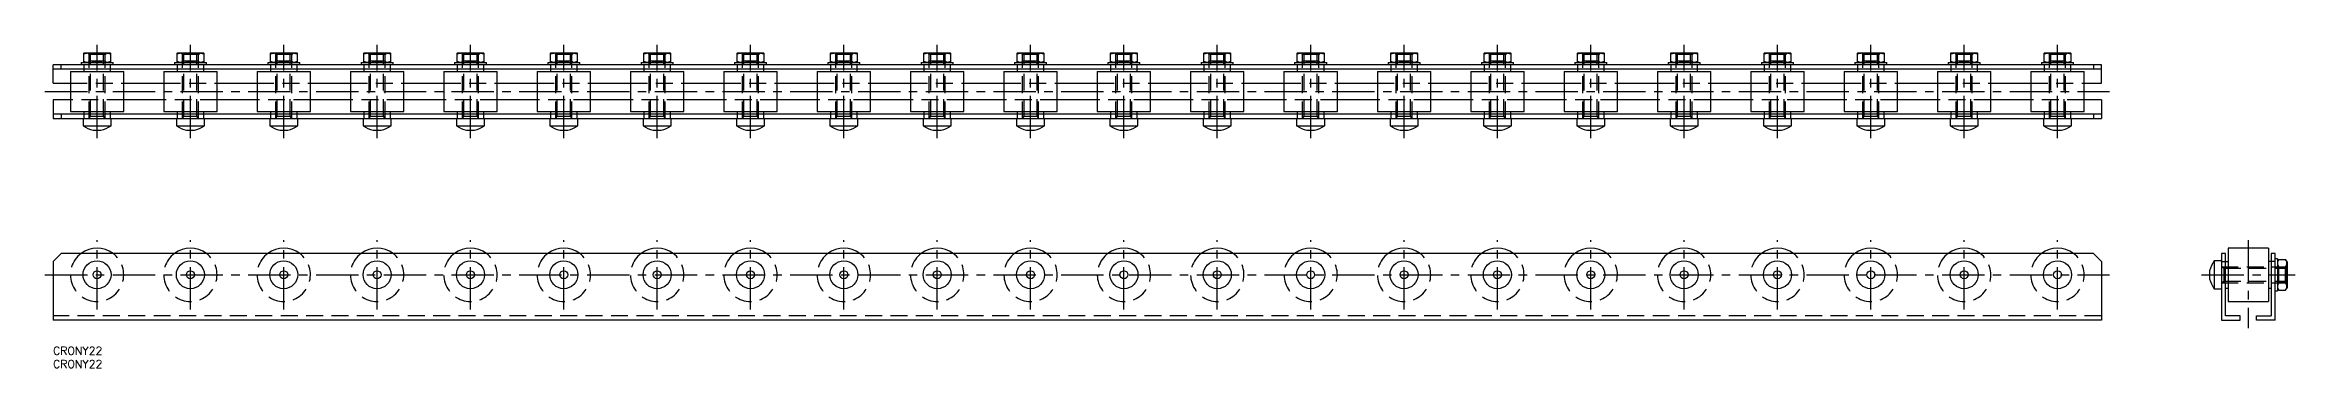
# Model space of a CAD drawing. Extents: x -3 to 841, y -8 to 113.
import ezdxf

# ---------------------------------------------------------------- set-up
doc = ezdxf.new("R2010")
doc.units = 0
doc.header["$LTSCALE"] = 0.5
doc.linetypes.add('CENTER', pattern=[50.8, 31.75, -6.35, 6.35, -6.35])
doc.linetypes.add('DASHED', pattern=[19.05, 12.7, -6.35])
for name, color, linetype in [('MSM_CENTER', 1, 'CENTER'), ('MSM_CONTINUOUS', 7, 'CONTINUOUS'), ('MSM_DASHED', 4, 'DASHED'), ('MSM_PART_NUMBER', 7, 'CONTINUOUS')]:
    doc.layers.add(name, color=color, linetype=linetype)
doc.styles.get("Standard").update_dxf_attribs({"font": 'txt.shx', "height": 3, "bigfont": 'bigfont.shx'})

# ---------------------------------------------------------------- blocks, each defined once
blk = doc.blocks.new('*U27')
at = {"layer": 'MSM_PART_NUMBER'}
blk.add_text('CRONY22', height=3, dxfattribs=at).set_placement((0, -3))
blk = doc.blocks.new('*U28')
at = {"layer": 'MSM_PART_NUMBER'}
blk.add_text('CRONY22', height=3, dxfattribs=at).set_placement((0, -8))

msp = doc.modelspace()

# ---------------------------------------------------------------- linework, layer by layer
at = {"layer": 'MSM_CENTER'}
for p, q in [((16.5, 78.24), (16.5, 113.24)), ((51.5, 78.24), (51.5, 113.24)), ((86.5, 78.24), (86.5, 113.24)), ((121.5, 78.24), (121.5, 113.24)), ((156.5, 78.24), (156.5, 113.24)), ((191.5, 78.24), (191.5, 113.24)), ((226.5, 78.24), (226.5, 113.24)), ((261.5, 78.24), (261.5, 113.24)), ((296.5, 78.24), (296.5, 113.24)), ((331.5, 78.24), (331.5, 113.24)), ((366.5, 78.24), (366.5, 113.24)), ((401.5, 78.24), (401.5, 113.24)), ((436.5, 78.24), (436.5, 113.24)), ((471.5, 78.24), (471.5, 113.24)), ((506.5, 78.24), (506.5, 113.24)), ((541.5, 78.24), (541.5, 113.24)), ((576.5, 78.24), (576.5, 113.24)), ((611.5, 78.24), (611.5, 113.24)), ((646.5, 78.24), (646.5, 113.24)), ((681.5, 78.24), (681.5, 113.24)), ((716.5, 78.24), (716.5, 113.24)), ((751.5, 78.24), (751.5, 113.24)), ((-3, 95.74), (771, 95.74)), ((16.5, 14), (16.5, 40)), ((51.5, 14), (51.5, 40)), ((86.5, 14), (86.5, 40)), ((121.5, 14), (121.5, 40)), ((156.5, 14), (156.5, 40)), ((191.5, 14), (191.5, 40)), ((226.5, 14), (226.5, 40)), ((261.5, 14), (261.5, 40)), ((296.5, 14), (296.5, 40)), ((331.5, 14), (331.5, 40)), ((366.5, 14), (366.5, 40)), ((401.5, 14), (401.5, 40)), ((436.5, 14), (436.5, 40)), ((471.5, 14), (471.5, 40)), ((506.5, 14), (506.5, 40)), ((541.5, 14), (541.5, 40)), ((576.5, 14), (576.5, 40)), ((611.5, 14), (611.5, 40)), ((646.5, 14), (646.5, 40)), ((681.5, 14), (681.5, 40)), ((716.5, 14), (716.5, 40)), ((751.5, 14), (751.5, 40)), ((823.03, 40), (823.03, 7)), ((-3, 27), (771, 27)), ((805.53, 27), (840.53, 27))]:
    msp.add_line(p, q, dxfattribs=at)
at = {"layer": 'MSM_CONTINUOUS'}
for p, q in [((11.6, 110.24), (11.5, 110.18)), ((11.5, 106.7), (11.5, 110.18)), ((11.6, 110.24), (21.4, 110.24)), ((16.5, 107.14), (16.5, 109.73)), ((21.5, 110.18), (21.4, 110.24)), ((21.5, 110.18), (21.5, 106.7)), ((46.6, 110.24), (46.5, 110.18)), ((46.5, 106.7), (46.5, 110.18)), ((46.6, 110.24), (56.4, 110.24)), ((51.5, 107.14), (51.5, 109.73)), ((56.5, 110.18), (56.4, 110.24)), ((56.5, 110.18), (56.5, 106.7)), ((81.6, 110.24), (81.5, 110.18)), ((81.5, 106.7), (81.5, 110.18)), ((81.6, 110.24), (91.4, 110.24)), ((86.5, 107.14), (86.5, 109.73)), ((91.5, 110.18), (91.4, 110.24)), ((91.5, 110.18), (91.5, 106.7)), ((116.6, 110.24), (116.5, 110.18)), ((116.5, 106.7), (116.5, 110.18)), ((116.6, 110.24), (126.4, 110.24)), ((121.5, 107.14), (121.5, 109.73)), ((126.5, 110.18), (126.4, 110.24)), ((126.5, 110.18), (126.5, 106.7)), ((151.6, 110.24), (151.5, 110.18)), ((151.5, 106.7), (151.5, 110.18)), ((151.6, 110.24), (161.4, 110.24)), ((156.5, 107.14), (156.5, 109.73)), ((161.5, 110.18), (161.4, 110.24)), ((161.5, 110.18), (161.5, 106.7)), ((186.6, 110.24), (186.5, 110.18)), ((186.5, 106.7), (186.5, 110.18)), ((186.6, 110.24), (196.4, 110.24)), ((191.5, 107.14), (191.5, 109.73)), ((196.5, 110.18), (196.4, 110.24)), ((196.5, 110.18), (196.5, 106.7)), ((221.6, 110.24), (221.5, 110.18)), ((221.5, 106.7), (221.5, 110.18)), ((221.6, 110.24), (231.4, 110.24)), ((226.5, 107.14), (226.5, 109.73)), ((231.5, 110.18), (231.4, 110.24)), ((231.5, 110.18), (231.5, 106.7)), ((256.6, 110.24), (256.5, 110.18)), ((256.5, 106.7), (256.5, 110.18)), ((256.6, 110.24), (266.4, 110.24)), ((261.5, 107.14), (261.5, 109.73)), ((266.5, 110.18), (266.4, 110.24)), ((266.5, 110.18), (266.5, 106.7)), ((291.6, 110.24), (291.5, 110.18)), ((291.5, 106.7), (291.5, 110.18)), ((291.6, 110.24), (301.4, 110.24)), ((296.5, 107.14), (296.5, 109.73)), ((301.5, 110.18), (301.4, 110.24)), ((301.5, 110.18), (301.5, 106.7)), ((326.6, 110.24), (326.5, 110.18)), ((326.5, 106.7), (326.5, 110.18)), ((326.6, 110.24), (336.4, 110.24)), ((331.5, 107.14), (331.5, 109.73)), ((336.5, 110.18), (336.4, 110.24)), ((336.5, 110.18), (336.5, 106.7)), ((361.6, 110.24), (361.5, 110.18)), ((361.5, 106.7), (361.5, 110.18)), ((361.6, 110.24), (371.4, 110.24)), ((366.5, 107.14), (366.5, 109.73)), ((371.5, 110.18), (371.4, 110.24)), ((371.5, 110.18), (371.5, 106.7)), ((396.6, 110.24), (396.5, 110.18)), ((396.5, 106.7), (396.5, 110.18)), ((396.6, 110.24), (406.4, 110.24)), ((401.5, 107.14), (401.5, 109.73)), ((406.5, 110.18), (406.4, 110.24)), ((406.5, 110.18), (406.5, 106.7)), ((431.6, 110.24), (431.5, 110.18)), ((431.5, 106.7), (431.5, 110.18)), ((431.6, 110.24), (441.4, 110.24)), ((436.5, 107.14), (436.5, 109.73)), ((441.5, 110.18), (441.4, 110.24)), ((441.5, 110.18), (441.5, 106.7)), ((466.6, 110.24), (466.5, 110.18)), ((466.5, 106.7), (466.5, 110.18)), ((466.6, 110.24), (476.4, 110.24)), ((471.5, 107.14), (471.5, 109.73)), ((476.5, 110.18), (476.4, 110.24)), ((476.5, 110.18), (476.5, 106.7)), ((501.6, 110.24), (501.5, 110.18)), ((501.5, 106.7), (501.5, 110.18)), ((501.6, 110.24), (511.4, 110.24)), ((506.5, 107.14), (506.5, 109.73)), ((511.5, 110.18), (511.4, 110.24)), ((511.5, 110.18), (511.5, 106.7)), ((536.6, 110.24), (536.5, 110.18)), ((536.5, 106.7), (536.5, 110.18)), ((536.6, 110.24), (546.4, 110.24)), ((541.5, 107.14), (541.5, 109.73)), ((546.5, 110.18), (546.4, 110.24)), ((546.5, 110.18), (546.5, 106.7)), ((571.6, 110.24), (571.5, 110.18)), ((571.5, 106.7), (571.5, 110.18)), ((571.6, 110.24), (581.4, 110.24)), ((576.5, 107.14), (576.5, 109.73)), ((581.5, 110.18), (581.4, 110.24)), ((581.5, 110.18), (581.5, 106.7)), ((606.6, 110.24), (606.5, 110.18)), ((606.5, 106.7), (606.5, 110.18)), ((606.6, 110.24), (616.4, 110.24)), ((611.5, 107.14), (611.5, 109.73)), ((616.5, 110.18), (616.4, 110.24)), ((616.5, 110.18), (616.5, 106.7)), ((641.6, 110.24), (641.5, 110.18)), ((641.5, 106.7), (641.5, 110.18)), ((641.6, 110.24), (651.4, 110.24)), ((646.5, 107.14), (646.5, 109.73)), ((651.5, 110.18), (651.4, 110.24)), ((651.5, 110.18), (651.5, 106.7)), ((676.6, 110.24), (676.5, 110.18)), ((676.5, 106.7), (676.5, 110.18)), ((676.6, 110.24), (686.4, 110.24)), ((681.5, 107.14), (681.5, 109.73)), ((686.5, 110.18), (686.4, 110.24)), ((686.5, 110.18), (686.5, 106.7)), ((711.6, 110.24), (711.5, 110.18)), ((711.5, 106.7), (711.5, 110.18)), ((711.6, 110.24), (721.4, 110.24)), ((716.5, 107.14), (716.5, 109.73)), ((721.5, 110.18), (721.4, 110.24)), ((721.5, 110.18), (721.5, 106.7)), ((746.6, 110.24), (746.5, 110.18)), ((746.5, 106.7), (746.5, 110.18)), ((746.6, 110.24), (756.4, 110.24)), ((751.5, 107.14), (751.5, 109.73)), ((756.5, 110.18), (756.4, 110.24)), ((756.5, 110.18), (756.5, 106.7)), ((0, 98.84), (0, 105.84)), ((768, 105.84), (0, 105.84)), ((0, 104.24), (768, 104.24)), ((3, 104.24), (3, 105.84)), ((6.5, 103.24), (6.5, 88.24)), ((6.5, 103.24), (26.5, 103.24)), ((10.5, 106.64), (10.5, 105.84)), ((10.5, 106.64), (22.5, 106.64)), ((11.5, 106.7), (11.6, 106.64)), ((11.5, 104.24), (11.5, 103.24)), ((21.4, 106.64), (21.5, 106.7)), ((21.5, 103.24), (21.5, 104.24)), ((22.5, 105.84), (22.5, 106.64)), ((26.5, 88.24), (26.5, 103.24)), ((41.5, 103.24), (41.5, 88.24)), ((41.5, 103.24), (61.5, 103.24)), ((45.5, 106.64), (45.5, 105.84)), ((45.5, 106.64), (57.5, 106.64)), ((46.5, 106.7), (46.6, 106.64)), ((46.5, 104.24), (46.5, 103.24)), ((56.4, 106.64), (56.5, 106.7)), ((56.5, 103.24), (56.5, 104.24)), ((57.5, 105.84), (57.5, 106.64)), ((61.5, 88.24), (61.5, 103.24)), ((76.5, 103.24), (76.5, 88.24)), ((76.5, 103.24), (96.5, 103.24)), ((80.5, 106.64), (80.5, 105.84)), ((80.5, 106.64), (92.5, 106.64)), ((81.5, 106.7), (81.6, 106.64)), ((81.5, 104.24), (81.5, 103.24)), ((91.4, 106.64), (91.5, 106.7)), ((91.5, 103.24), (91.5, 104.24)), ((92.5, 105.84), (92.5, 106.64)), ((96.5, 88.24), (96.5, 103.24)), ((111.5, 103.24), (111.5, 88.24)), ((111.5, 103.24), (131.5, 103.24)), ((115.5, 106.64), (115.5, 105.84)), ((115.5, 106.64), (127.5, 106.64)), ((116.5, 106.7), (116.6, 106.64)), ((116.5, 104.24), (116.5, 103.24)), ((126.4, 106.64), (126.5, 106.7)), ((126.5, 103.24), (126.5, 104.24)), ((127.5, 105.84), (127.5, 106.64)), ((131.5, 88.24), (131.5, 103.24)), ((146.5, 103.24), (146.5, 88.24)), ((146.5, 103.24), (166.5, 103.24)), ((150.5, 106.64), (150.5, 105.84)), ((150.5, 106.64), (162.5, 106.64)), ((151.5, 106.7), (151.6, 106.64)), ((151.5, 104.24), (151.5, 103.24)), ((161.4, 106.64), (161.5, 106.7)), ((161.5, 103.24), (161.5, 104.24)), ((162.5, 105.84), (162.5, 106.64)), ((166.5, 88.24), (166.5, 103.24)), ((181.5, 103.24), (181.5, 88.24)), ((181.5, 103.24), (201.5, 103.24)), ((185.5, 106.64), (185.5, 105.84)), ((185.5, 106.64), (197.5, 106.64)), ((186.5, 106.7), (186.6, 106.64)), ((186.5, 104.24), (186.5, 103.24)), ((196.4, 106.64), (196.5, 106.7)), ((196.5, 103.24), (196.5, 104.24)), ((197.5, 105.84), (197.5, 106.64)), ((201.5, 88.24), (201.5, 103.24)), ((216.5, 103.24), (216.5, 88.24)), ((216.5, 103.24), (236.5, 103.24)), ((220.5, 106.64), (220.5, 105.84)), ((220.5, 106.64), (232.5, 106.64)), ((221.5, 106.7), (221.6, 106.64)), ((221.5, 104.24), (221.5, 103.24)), ((231.4, 106.64), (231.5, 106.7)), ((231.5, 103.24), (231.5, 104.24)), ((232.5, 105.84), (232.5, 106.64)), ((236.5, 88.24), (236.5, 103.24)), ((251.5, 103.24), (251.5, 88.24)), ((251.5, 103.24), (271.5, 103.24)), ((255.5, 106.64), (255.5, 105.84)), ((255.5, 106.64), (267.5, 106.64)), ((256.5, 106.7), (256.6, 106.64)), ((256.5, 104.24), (256.5, 103.24)), ((266.4, 106.64), (266.5, 106.7)), ((266.5, 103.24), (266.5, 104.24)), ((267.5, 105.84), (267.5, 106.64)), ((271.5, 88.24), (271.5, 103.24)), ((286.5, 103.24), (286.5, 88.24)), ((286.5, 103.24), (306.5, 103.24)), ((290.5, 106.64), (290.5, 105.84)), ((290.5, 106.64), (302.5, 106.64)), ((291.5, 106.7), (291.6, 106.64)), ((291.5, 104.24), (291.5, 103.24)), ((301.4, 106.64), (301.5, 106.7)), ((301.5, 103.24), (301.5, 104.24)), ((302.5, 105.84), (302.5, 106.64)), ((306.5, 88.24), (306.5, 103.24)), ((321.5, 103.24), (321.5, 88.24)), ((321.5, 103.24), (341.5, 103.24)), ((325.5, 106.64), (325.5, 105.84)), ((325.5, 106.64), (337.5, 106.64)), ((326.5, 106.7), (326.6, 106.64)), ((326.5, 104.24), (326.5, 103.24)), ((336.4, 106.64), (336.5, 106.7)), ((336.5, 103.24), (336.5, 104.24)), ((337.5, 105.84), (337.5, 106.64)), ((341.5, 88.24), (341.5, 103.24)), ((356.5, 103.24), (356.5, 88.24)), ((356.5, 103.24), (376.5, 103.24)), ((360.5, 106.64), (360.5, 105.84)), ((360.5, 106.64), (372.5, 106.64)), ((361.5, 106.7), (361.6, 106.64)), ((361.5, 104.24), (361.5, 103.24)), ((371.4, 106.64), (371.5, 106.7)), ((371.5, 103.24), (371.5, 104.24)), ((372.5, 105.84), (372.5, 106.64)), ((376.5, 88.24), (376.5, 103.24)), ((391.5, 103.24), (391.5, 88.24)), ((391.5, 103.24), (411.5, 103.24)), ((395.5, 106.64), (395.5, 105.84)), ((395.5, 106.64), (407.5, 106.64)), ((396.5, 106.7), (396.6, 106.64)), ((396.5, 104.24), (396.5, 103.24)), ((406.4, 106.64), (406.5, 106.7)), ((406.5, 103.24), (406.5, 104.24)), ((407.5, 105.84), (407.5, 106.64)), ((411.5, 88.24), (411.5, 103.24)), ((426.5, 103.24), (426.5, 88.24)), ((426.5, 103.24), (446.5, 103.24)), ((430.5, 106.64), (430.5, 105.84)), ((430.5, 106.64), (442.5, 106.64)), ((431.5, 106.7), (431.6, 106.64)), ((431.5, 104.24), (431.5, 103.24)), ((441.4, 106.64), (441.5, 106.7)), ((441.5, 103.24), (441.5, 104.24)), ((442.5, 105.84), (442.5, 106.64)), ((446.5, 88.24), (446.5, 103.24)), ((461.5, 103.24), (461.5, 88.24)), ((461.5, 103.24), (481.5, 103.24)), ((465.5, 106.64), (465.5, 105.84)), ((465.5, 106.64), (477.5, 106.64)), ((466.5, 106.7), (466.6, 106.64)), ((466.5, 104.24), (466.5, 103.24)), ((476.4, 106.64), (476.5, 106.7)), ((476.5, 103.24), (476.5, 104.24)), ((477.5, 105.84), (477.5, 106.64)), ((481.5, 88.24), (481.5, 103.24)), ((496.5, 103.24), (496.5, 88.24)), ((496.5, 103.24), (516.5, 103.24)), ((500.5, 106.64), (500.5, 105.84)), ((500.5, 106.64), (512.5, 106.64)), ((501.5, 106.7), (501.6, 106.64)), ((501.5, 104.24), (501.5, 103.24)), ((511.4, 106.64), (511.5, 106.7)), ((511.5, 103.24), (511.5, 104.24)), ((512.5, 105.84), (512.5, 106.64)), ((516.5, 88.24), (516.5, 103.24)), ((531.5, 103.24), (531.5, 88.24)), ((531.5, 103.24), (551.5, 103.24)), ((535.5, 106.64), (535.5, 105.84)), ((535.5, 106.64), (547.5, 106.64)), ((536.5, 106.7), (536.6, 106.64)), ((536.5, 104.24), (536.5, 103.24)), ((546.4, 106.64), (546.5, 106.7)), ((546.5, 103.24), (546.5, 104.24)), ((547.5, 105.84), (547.5, 106.64)), ((551.5, 88.24), (551.5, 103.24)), ((566.5, 103.24), (566.5, 88.24)), ((566.5, 103.24), (586.5, 103.24)), ((570.5, 106.64), (570.5, 105.84)), ((570.5, 106.64), (582.5, 106.64)), ((571.5, 106.7), (571.6, 106.64)), ((571.5, 104.24), (571.5, 103.24)), ((581.4, 106.64), (581.5, 106.7)), ((581.5, 103.24), (581.5, 104.24)), ((582.5, 105.84), (582.5, 106.64)), ((586.5, 88.24), (586.5, 103.24)), ((601.5, 103.24), (601.5, 88.24)), ((601.5, 103.24), (621.5, 103.24)), ((605.5, 106.64), (605.5, 105.84)), ((605.5, 106.64), (617.5, 106.64)), ((606.5, 106.7), (606.6, 106.64)), ((606.5, 104.24), (606.5, 103.24)), ((616.4, 106.64), (616.5, 106.7)), ((616.5, 103.24), (616.5, 104.24)), ((617.5, 105.84), (617.5, 106.64)), ((621.5, 88.24), (621.5, 103.24)), ((636.5, 103.24), (636.5, 88.24)), ((636.5, 103.24), (656.5, 103.24)), ((640.5, 106.64), (640.5, 105.84)), ((640.5, 106.64), (652.5, 106.64)), ((641.5, 106.7), (641.6, 106.64)), ((641.5, 104.24), (641.5, 103.24)), ((651.4, 106.64), (651.5, 106.7)), ((651.5, 103.24), (651.5, 104.24)), ((652.5, 105.84), (652.5, 106.64)), ((656.5, 88.24), (656.5, 103.24)), ((671.5, 103.24), (671.5, 88.24)), ((671.5, 103.24), (691.5, 103.24)), ((675.5, 106.64), (675.5, 105.84)), ((675.5, 106.64), (687.5, 106.64)), ((676.5, 106.7), (676.6, 106.64)), ((676.5, 104.24), (676.5, 103.24)), ((686.4, 106.64), (686.5, 106.7)), ((686.5, 103.24), (686.5, 104.24)), ((687.5, 105.84), (687.5, 106.64)), ((691.5, 88.24), (691.5, 103.24)), ((706.5, 103.24), (706.5, 88.24)), ((706.5, 103.24), (726.5, 103.24)), ((710.5, 106.64), (710.5, 105.84)), ((710.5, 106.64), (722.5, 106.64)), ((711.5, 106.7), (711.6, 106.64)), ((711.5, 104.24), (711.5, 103.24)), ((721.4, 106.64), (721.5, 106.7)), ((721.5, 103.24), (721.5, 104.24)), ((722.5, 105.84), (722.5, 106.64)), ((726.5, 88.24), (726.5, 103.24)), ((741.5, 103.24), (741.5, 88.24)), ((741.5, 103.24), (761.5, 103.24)), ((745.5, 106.64), (745.5, 105.84)), ((745.5, 106.64), (757.5, 106.64)), ((746.5, 106.7), (746.6, 106.64)), ((746.5, 104.24), (746.5, 103.24)), ((756.4, 106.64), (756.5, 106.7)), ((756.5, 103.24), (756.5, 104.24)), ((757.5, 105.84), (757.5, 106.64)), ((761.5, 88.24), (761.5, 103.24)), ((765, 105.84), (765, 104.24)), ((768, 98.84), (768, 105.84)), ((0, 98.84), (6.5, 98.84)), ((26.5, 98.84), (41.5, 98.84)), ((61.5, 98.84), (76.5, 98.84)), ((96.5, 98.84), (111.5, 98.84)), ((131.5, 98.84), (146.5, 98.84)), ((166.5, 98.84), (181.5, 98.84)), ((201.5, 98.84), (216.5, 98.84)), ((236.5, 98.84), (251.5, 98.84)), ((271.5, 98.84), (286.5, 98.84)), ((306.5, 98.84), (321.5, 98.84)), ((341.5, 98.84), (356.5, 98.84)), ((376.5, 98.84), (391.5, 98.84)), ((411.5, 98.84), (426.5, 98.84)), ((446.5, 98.84), (461.5, 98.84)), ((481.5, 98.84), (496.5, 98.84)), ((516.5, 98.84), (531.5, 98.84)), ((551.5, 98.84), (566.5, 98.84)), ((586.5, 98.84), (601.5, 98.84)), ((621.5, 98.84), (636.5, 98.84)), ((656.5, 98.84), (671.5, 98.84)), ((691.5, 98.84), (706.5, 98.84)), ((726.5, 98.84), (741.5, 98.84)), ((761.5, 98.84), (768, 98.84)), ((0, 92.64), (0, 85.64)), ((6.5, 92.64), (0, 92.64)), ((768, 87.24), (0, 87.24)), ((0, 85.64), (768, 85.64)), ((3, 87.24), (3, 85.64)), ((6.5, 88.24), (26.5, 88.24)), ((11.25, 85.64), (11.25, 82.93)), ((11.5, 88.24), (11.5, 87.24)), ((21.5, 87.24), (21.5, 88.24)), ((21.75, 82.93), (21.75, 85.64)), ((41.5, 92.64), (26.5, 92.64)), ((41.5, 88.24), (61.5, 88.24)), ((46.25, 85.64), (46.25, 82.93)), ((46.5, 88.24), (46.5, 87.24)), ((56.5, 87.24), (56.5, 88.24)), ((56.75, 82.93), (56.75, 85.64)), ((76.5, 92.64), (61.5, 92.64)), ((76.5, 88.24), (96.5, 88.24)), ((81.25, 85.64), (81.25, 82.93)), ((81.5, 88.24), (81.5, 87.24)), ((91.5, 87.24), (91.5, 88.24)), ((91.75, 82.93), (91.75, 85.64)), ((111.5, 92.64), (96.5, 92.64)), ((111.5, 88.24), (131.5, 88.24)), ((116.25, 85.64), (116.25, 82.93)), ((116.5, 88.24), (116.5, 87.24)), ((126.5, 87.24), (126.5, 88.24)), ((126.75, 82.93), (126.75, 85.64)), ((146.5, 92.64), (131.5, 92.64)), ((146.5, 88.24), (166.5, 88.24)), ((151.25, 85.64), (151.25, 82.93)), ((151.5, 88.24), (151.5, 87.24)), ((161.5, 87.24), (161.5, 88.24)), ((161.75, 82.93), (161.75, 85.64)), ((181.5, 92.64), (166.5, 92.64)), ((181.5, 88.24), (201.5, 88.24)), ((186.25, 85.64), (186.25, 82.93)), ((186.5, 88.24), (186.5, 87.24)), ((196.5, 87.24), (196.5, 88.24)), ((196.75, 82.93), (196.75, 85.64)), ((216.5, 92.64), (201.5, 92.64)), ((216.5, 88.24), (236.5, 88.24)), ((221.25, 85.64), (221.25, 82.93)), ((221.5, 88.24), (221.5, 87.24)), ((231.5, 87.24), (231.5, 88.24)), ((231.75, 82.93), (231.75, 85.64)), ((251.5, 92.64), (236.5, 92.64)), ((251.5, 88.24), (271.5, 88.24)), ((256.25, 85.64), (256.25, 82.93)), ((256.5, 88.24), (256.5, 87.24)), ((266.5, 87.24), (266.5, 88.24)), ((266.75, 82.93), (266.75, 85.64)), ((286.5, 92.64), (271.5, 92.64)), ((286.5, 88.24), (306.5, 88.24)), ((291.25, 85.64), (291.25, 82.93)), ((291.5, 88.24), (291.5, 87.24)), ((301.5, 87.24), (301.5, 88.24)), ((301.75, 82.93), (301.75, 85.64)), ((321.5, 92.64), (306.5, 92.64)), ((321.5, 88.24), (341.5, 88.24)), ((326.25, 85.64), (326.25, 82.93)), ((326.5, 88.24), (326.5, 87.24)), ((336.5, 87.24), (336.5, 88.24)), ((336.75, 82.93), (336.75, 85.64)), ((356.5, 92.64), (341.5, 92.64)), ((356.5, 88.24), (376.5, 88.24)), ((361.25, 85.64), (361.25, 82.93)), ((361.5, 88.24), (361.5, 87.24)), ((371.5, 87.24), (371.5, 88.24)), ((371.75, 82.93), (371.75, 85.64)), ((391.5, 92.64), (376.5, 92.64)), ((391.5, 88.24), (411.5, 88.24)), ((396.25, 85.64), (396.25, 82.93)), ((396.5, 88.24), (396.5, 87.24)), ((406.5, 87.24), (406.5, 88.24)), ((406.75, 82.93), (406.75, 85.64)), ((426.5, 92.64), (411.5, 92.64)), ((426.5, 88.24), (446.5, 88.24)), ((431.25, 85.64), (431.25, 82.93)), ((431.5, 88.24), (431.5, 87.24)), ((441.5, 87.24), (441.5, 88.24)), ((441.75, 82.93), (441.75, 85.64)), ((461.5, 92.64), (446.5, 92.64)), ((461.5, 88.24), (481.5, 88.24)), ((466.25, 85.64), (466.25, 82.93)), ((466.5, 88.24), (466.5, 87.24)), ((476.5, 87.24), (476.5, 88.24)), ((476.75, 82.93), (476.75, 85.64)), ((496.5, 92.64), (481.5, 92.64)), ((496.5, 88.24), (516.5, 88.24)), ((501.25, 85.64), (501.25, 82.93)), ((501.5, 88.24), (501.5, 87.24)), ((511.5, 87.24), (511.5, 88.24)), ((511.75, 82.93), (511.75, 85.64)), ((531.5, 92.64), (516.5, 92.64)), ((531.5, 88.24), (551.5, 88.24)), ((536.25, 85.64), (536.25, 82.93)), ((536.5, 88.24), (536.5, 87.24)), ((546.5, 87.24), (546.5, 88.24)), ((546.75, 82.93), (546.75, 85.64)), ((566.5, 92.64), (551.5, 92.64)), ((566.5, 88.24), (586.5, 88.24)), ((571.25, 85.64), (571.25, 82.93)), ((571.5, 88.24), (571.5, 87.24)), ((581.5, 87.24), (581.5, 88.24)), ((581.75, 82.93), (581.75, 85.64)), ((601.5, 92.64), (586.5, 92.64)), ((601.5, 88.24), (621.5, 88.24)), ((606.25, 85.64), (606.25, 82.93)), ((606.5, 88.24), (606.5, 87.24)), ((616.5, 87.24), (616.5, 88.24)), ((616.75, 82.93), (616.75, 85.64)), ((636.5, 92.64), (621.5, 92.64)), ((636.5, 88.24), (656.5, 88.24)), ((641.25, 85.64), (641.25, 82.93)), ((641.5, 88.24), (641.5, 87.24)), ((651.5, 87.24), (651.5, 88.24)), ((651.75, 82.93), (651.75, 85.64)), ((671.5, 92.64), (656.5, 92.64)), ((671.5, 88.24), (691.5, 88.24)), ((676.25, 85.64), (676.25, 82.93)), ((676.5, 88.24), (676.5, 87.24)), ((686.5, 87.24), (686.5, 88.24)), ((686.75, 82.93), (686.75, 85.64)), ((706.5, 92.64), (691.5, 92.64)), ((706.5, 88.24), (726.5, 88.24)), ((711.25, 85.64), (711.25, 82.93)), ((711.5, 88.24), (711.5, 87.24)), ((721.5, 87.24), (721.5, 88.24)), ((721.75, 82.93), (721.75, 85.64)), ((741.5, 92.64), (726.5, 92.64)), ((741.5, 88.24), (761.5, 88.24)), ((746.25, 85.64), (746.25, 82.93)), ((746.5, 88.24), (746.5, 87.24)), ((756.5, 87.24), (756.5, 88.24)), ((756.75, 82.93), (756.75, 85.64)), ((768, 92.64), (761.5, 92.64)), ((765, 87.24), (765, 85.64)), ((768, 92.64), (768, 85.64)), ((11.25, 82.93), (21.75, 82.93)), ((15.01, 81.24), (17.99, 81.24)), ((46.25, 82.93), (56.75, 82.93)), ((50.01, 81.24), (52.99, 81.24)), ((81.25, 82.93), (91.75, 82.93)), ((85.01, 81.24), (87.99, 81.24)), ((116.25, 82.93), (126.75, 82.93)), ((120.01, 81.24), (122.99, 81.24)), ((151.25, 82.93), (161.75, 82.93)), ((155.01, 81.24), (157.99, 81.24)), ((186.25, 82.93), (196.75, 82.93)), ((190.01, 81.24), (192.99, 81.24)), ((221.25, 82.93), (231.75, 82.93)), ((225.01, 81.24), (227.99, 81.24)), ((256.25, 82.93), (266.75, 82.93)), ((260.01, 81.24), (262.99, 81.24)), ((291.25, 82.93), (301.75, 82.93)), ((295.01, 81.24), (297.99, 81.24)), ((326.25, 82.93), (336.75, 82.93)), ((330.01, 81.24), (332.99, 81.24)), ((361.25, 82.93), (371.75, 82.93)), ((365.01, 81.24), (367.99, 81.24)), ((396.25, 82.93), (406.75, 82.93)), ((400.01, 81.24), (402.99, 81.24)), ((431.25, 82.93), (441.75, 82.93)), ((435.01, 81.24), (437.99, 81.24)), ((466.25, 82.93), (476.75, 82.93)), ((470.01, 81.24), (472.99, 81.24)), ((501.25, 82.93), (511.75, 82.93)), ((505.01, 81.24), (507.99, 81.24)), ((536.25, 82.93), (546.75, 82.93)), ((540.01, 81.24), (542.99, 81.24)), ((571.25, 82.93), (581.75, 82.93)), ((575.01, 81.24), (577.99, 81.24)), ((606.25, 82.93), (616.75, 82.93)), ((610.01, 81.24), (612.99, 81.24)), ((641.25, 82.93), (651.75, 82.93)), ((645.01, 81.24), (647.99, 81.24)), ((676.25, 82.93), (686.75, 82.93)), ((680.01, 81.24), (682.99, 81.24)), ((711.25, 82.93), (721.75, 82.93)), ((715.01, 81.24), (717.99, 81.24)), ((746.25, 82.93), (756.75, 82.93)), ((750.01, 81.24), (752.99, 81.24)), ((0, 32), (3, 35)), ((765, 35), (3, 35)), ((765, 35), (768, 32)), ((814.53, 35), (812.93, 35)), ((812.93, 35), (812.93, 10)), ((814.53, 11.6), (814.53, 35)), ((815.53, 37), (815.53, 17)), ((830.53, 37), (815.53, 37)), ((830.53, 37), (830.53, 17)), ((831.53, 35), (831.53, 11.6)), ((833.13, 35), (831.53, 35)), ((833.13, 10), (833.13, 35)), ((0, 32), (0, 10)), ((768, 32), (768, 10)), ((808.53, 28.49), (808.53, 25.51)), ((810.22, 32.25), (810.22, 21.75)), ((812.93, 32.25), (810.22, 32.25)), ((812.93, 32), (815.53, 32)), ((833.13, 32), (830.53, 32)), ((833.93, 33), (833.13, 33)), ((833.93, 33), (833.93, 21)), ((834.43, 32.77), (833.93, 31.9)), ((834.43, 32.77), (837.02, 32.77)), ((834.43, 29.89), (837.02, 29.89)), ((837.53, 31.9), (837.02, 32.77)), ((837.53, 31.9), (837.53, 22.1)), ((810.22, 21.75), (812.93, 21.75)), ((814.53, 22), (815.53, 22)), ((815.53, 17), (830.53, 17)), ((830.53, 22), (831.53, 22)), ((833.13, 21), (833.93, 21)), ((833.93, 22.1), (834.43, 21.23)), ((834.43, 24.11), (837.02, 24.11)), ((834.43, 21.23), (837.02, 21.23)), ((837.02, 21.23), (837.53, 22.1)), ((768, 10), (0, 10)), ((812.93, 10), (819.93, 10)), ((819.93, 11.6), (814.53, 11.6)), ((819.93, 10), (819.93, 11.6)), ((826.13, 11.6), (831.53, 11.6)), ((826.13, 10), (826.13, 11.6)), ((833.13, 10), (826.13, 10))]:
    msp.add_line(p, q, dxfattribs=at)
for centre, radius in [((16.5, 27), 5.25), ((16.5, 27), 1.49), ((51.5, 27), 5.25), ((51.5, 27), 1.49), ((86.5, 27), 5.25), ((86.5, 27), 1.49), ((121.5, 27), 5.25), ((121.5, 27), 1.49), ((156.5, 27), 5.25), ((156.5, 27), 1.49), ((191.5, 27), 5.25), ((191.5, 27), 1.49), ((226.5, 27), 5.25), ((226.5, 27), 1.49), ((261.5, 27), 5.25), ((261.5, 27), 1.49), ((296.5, 27), 5.25), ((296.5, 27), 1.49), ((331.5, 27), 5.25), ((331.5, 27), 1.49), ((366.5, 27), 5.25), ((366.5, 27), 1.49), ((401.5, 27), 5.25), ((401.5, 27), 1.49), ((436.5, 27), 5.25), ((436.5, 27), 1.49), ((471.5, 27), 5.25), ((471.5, 27), 1.49), ((506.5, 27), 5.25), ((506.5, 27), 1.49), ((541.5, 27), 5.25), ((541.5, 27), 1.49), ((576.5, 27), 5.25), ((576.5, 27), 1.49), ((611.5, 27), 5.25), ((611.5, 27), 1.49), ((646.5, 27), 5.25), ((646.5, 27), 1.49), ((681.5, 27), 5.25), ((681.5, 27), 1.49), ((716.5, 27), 5.25), ((716.5, 27), 1.49), ((751.5, 27), 5.25), ((751.5, 27), 1.49)]:
    msp.add_circle(centre, radius, dxfattribs=at)
for centre, radius, start, end in [((14, 102.81), 7.37, 70.15922, 109.84078), ((19, 102.81), 7.37, 70.15922, 109.84078), ((49, 102.81), 7.37, 70.15922, 109.84078), ((54, 102.81), 7.37, 70.15922, 109.84078), ((84, 102.81), 7.37, 70.15922, 109.84078), ((89, 102.81), 7.37, 70.15922, 109.84078), ((119, 102.81), 7.37, 70.15922, 109.84078), ((124, 102.81), 7.37, 70.15922, 109.84078), ((154, 102.81), 7.37, 70.15922, 109.84078), ((159, 102.81), 7.37, 70.15922, 109.84078), ((189, 102.81), 7.37, 70.15922, 109.84078), ((194, 102.81), 7.37, 70.15922, 109.84078), ((224, 102.81), 7.37, 70.15922, 109.84078), ((229, 102.81), 7.37, 70.15922, 109.84078), ((259, 102.81), 7.37, 70.15922, 109.84078), ((264, 102.81), 7.37, 70.15922, 109.84078), ((294, 102.81), 7.37, 70.15922, 109.84078), ((299, 102.81), 7.37, 70.15922, 109.84078), ((329, 102.81), 7.37, 70.15922, 109.84078), ((334, 102.81), 7.37, 70.15922, 109.84078), ((364, 102.81), 7.37, 70.15922, 109.84078), ((369, 102.81), 7.37, 70.15922, 109.84078), ((399, 102.81), 7.37, 70.15922, 109.84078), ((404, 102.81), 7.37, 70.15922, 109.84078), ((434, 102.81), 7.37, 70.15922, 109.84078), ((439, 102.81), 7.37, 70.15922, 109.84078), ((469, 102.81), 7.37, 70.15922, 109.84078), ((474, 102.81), 7.37, 70.15922, 109.84078), ((504, 102.81), 7.37, 70.15922, 109.84078), ((509, 102.81), 7.37, 70.15922, 109.84078), ((539, 102.81), 7.37, 70.15922, 109.84078), ((544, 102.81), 7.37, 70.15922, 109.84078), ((574, 102.81), 7.37, 70.15922, 109.84078), ((579, 102.81), 7.37, 70.15922, 109.84078), ((609, 102.81), 7.37, 70.15922, 109.84078), ((614, 102.81), 7.37, 70.15922, 109.84078), ((644, 102.81), 7.37, 70.15922, 109.84078), ((649, 102.81), 7.37, 70.15922, 109.84078), ((679, 102.81), 7.37, 70.15922, 109.84078), ((684, 102.81), 7.37, 70.15922, 109.84078), ((714, 102.81), 7.37, 70.15922, 109.84078), ((719, 102.81), 7.37, 70.15922, 109.84078), ((749, 102.81), 7.37, 70.15922, 109.84078), ((754, 102.81), 7.37, 70.15922, 109.84078), ((14, 114.07), 7.37, 250.15922, 289.84078), ((19, 114.07), 7.37, 250.15922, 289.84078), ((49, 114.07), 7.37, 250.15922, 289.84078), ((54, 114.07), 7.37, 250.15922, 289.84078), ((84, 114.07), 7.37, 250.15922, 289.84078), ((89, 114.07), 7.37, 250.15922, 289.84078), ((119, 114.07), 7.37, 250.15922, 289.84078), ((124, 114.07), 7.37, 250.15922, 289.84078), ((154, 114.07), 7.37, 250.15922, 289.84078), ((159, 114.07), 7.37, 250.15922, 289.84078), ((189, 114.07), 7.37, 250.15922, 289.84078), ((194, 114.07), 7.37, 250.15922, 289.84078), ((224, 114.07), 7.37, 250.15922, 289.84078), ((229, 114.07), 7.37, 250.15922, 289.84078), ((259, 114.07), 7.37, 250.15922, 289.84078), ((264, 114.07), 7.37, 250.15922, 289.84078), ((294, 114.07), 7.37, 250.15922, 289.84078), ((299, 114.07), 7.37, 250.15922, 289.84078), ((329, 114.07), 7.37, 250.15922, 289.84078), ((334, 114.07), 7.37, 250.15922, 289.84078), ((364, 114.07), 7.37, 250.15922, 289.84078), ((369, 114.07), 7.37, 250.15922, 289.84078), ((399, 114.07), 7.37, 250.15922, 289.84078), ((404, 114.07), 7.37, 250.15922, 289.84078), ((434, 114.07), 7.37, 250.15922, 289.84078), ((439, 114.07), 7.37, 250.15922, 289.84078), ((469, 114.07), 7.37, 250.15922, 289.84078), ((474, 114.07), 7.37, 250.15922, 289.84078), ((504, 114.07), 7.37, 250.15922, 289.84078), ((509, 114.07), 7.37, 250.15922, 289.84078), ((539, 114.07), 7.37, 250.15922, 289.84078), ((544, 114.07), 7.37, 250.15922, 289.84078), ((574, 114.07), 7.37, 250.15922, 289.84078), ((579, 114.07), 7.37, 250.15922, 289.84078), ((609, 114.07), 7.37, 250.15922, 289.84078), ((614, 114.07), 7.37, 250.15922, 289.84078), ((644, 114.07), 7.37, 250.15922, 289.84078), ((649, 114.07), 7.37, 250.15922, 289.84078), ((679, 114.07), 7.37, 250.15922, 289.84078), ((684, 114.07), 7.37, 250.15922, 289.84078), ((714, 114.07), 7.37, 250.15922, 289.84078), ((719, 114.07), 7.37, 250.15922, 289.84078), ((749, 114.07), 7.37, 250.15922, 289.84078), ((754, 114.07), 7.37, 250.15922, 289.84078), ((18.04, 92.97), 12.12, 235.94449, 255.52141), ((14.96, 92.97), 12.12, 284.47859, 304.05551), ((53.04, 92.97), 12.12, 235.94449, 255.52141), ((49.96, 92.97), 12.12, 284.47859, 304.05551), ((88.04, 92.97), 12.12, 235.94449, 255.52141), ((84.96, 92.97), 12.12, 284.47859, 304.05551), ((123.04, 92.97), 12.12, 235.94449, 255.52141), ((119.96, 92.97), 12.12, 284.47859, 304.05551), ((158.04, 92.97), 12.12, 235.94449, 255.52141), ((154.96, 92.97), 12.12, 284.47859, 304.05551), ((193.04, 92.97), 12.12, 235.94449, 255.52141), ((189.96, 92.97), 12.12, 284.47859, 304.05551), ((228.04, 92.97), 12.12, 235.94449, 255.52141), ((224.96, 92.97), 12.12, 284.47859, 304.05551), ((263.04, 92.97), 12.12, 235.94449, 255.52141), ((259.96, 92.97), 12.12, 284.47859, 304.05551), ((298.04, 92.97), 12.12, 235.94449, 255.52141), ((294.96, 92.97), 12.12, 284.47859, 304.05551), ((333.04, 92.97), 12.12, 235.94449, 255.52141), ((329.96, 92.97), 12.12, 284.47859, 304.05551), ((368.04, 92.97), 12.12, 235.94449, 255.52141), ((364.96, 92.97), 12.12, 284.47859, 304.05551), ((403.04, 92.97), 12.12, 235.94449, 255.52141), ((399.96, 92.97), 12.12, 284.47859, 304.05551), ((438.04, 92.97), 12.12, 235.94449, 255.52141), ((434.96, 92.97), 12.12, 284.47859, 304.05551), ((473.04, 92.97), 12.12, 235.94449, 255.52141), ((469.96, 92.97), 12.12, 284.47859, 304.05551), ((508.04, 92.97), 12.12, 235.94449, 255.52141), ((504.96, 92.97), 12.12, 284.47859, 304.05551), ((543.04, 92.97), 12.12, 235.94449, 255.52141), ((539.96, 92.97), 12.12, 284.47859, 304.05551), ((578.04, 92.97), 12.12, 235.94449, 255.52141), ((574.96, 92.97), 12.12, 284.47859, 304.05551), ((613.04, 92.97), 12.12, 235.94449, 255.52141), ((609.96, 92.97), 12.12, 284.47859, 304.05551), ((648.04, 92.97), 12.12, 235.94449, 255.52141), ((644.96, 92.97), 12.12, 284.47859, 304.05551), ((683.04, 92.97), 12.12, 235.94449, 255.52141), ((679.96, 92.97), 12.12, 284.47859, 304.05551), ((718.04, 92.97), 12.12, 235.94449, 255.52141), ((714.96, 92.97), 12.12, 284.47859, 304.05551), ((753.04, 92.97), 12.12, 235.94449, 255.52141), ((749.96, 92.97), 12.12, 284.47859, 304.05551), ((16.5, 27), 10, 53.1301, 126.8699), ((51.5, 27), 10, 53.1301, 126.8699), ((86.5, 27), 10, 53.1301, 126.8699), ((121.5, 27), 10, 53.1301, 126.8699), ((156.5, 27), 10, 53.1301, 126.8699), ((191.5, 27), 10, 53.1301, 126.8699), ((226.5, 27), 10, 53.1301, 126.8699), ((261.5, 27), 10, 53.1301, 126.8699), ((296.5, 27), 10, 53.1301, 126.8699), ((331.5, 27), 10, 53.1301, 126.8699), ((366.5, 27), 10, 53.1301, 126.8699), ((401.5, 27), 10, 53.1301, 126.8699), ((436.5, 27), 10, 53.1301, 126.8699), ((471.5, 27), 10, 53.1301, 126.8699), ((506.5, 27), 10, 53.1301, 126.8699), ((541.5, 27), 10, 53.1301, 126.8699), ((576.5, 27), 10, 53.1301, 126.8699), ((611.5, 27), 10, 53.1301, 126.8699), ((646.5, 27), 10, 53.1301, 126.8699), ((681.5, 27), 10, 53.1301, 126.8699), ((716.5, 27), 10, 53.1301, 126.8699), ((751.5, 27), 10, 53.1301, 126.8699), ((820.26, 25.46), 12.12, 145.94449, 165.52141), ((820.26, 28.54), 12.12, 194.47859, 214.05551), ((836.54, 31.33), 2.56, 154.35735, 214.35735), ((843.59, 27), 9.61, 162.51237, 197.48763), ((834.91, 31.33), 2.56, 325.64265, 25.64265), ((827.86, 27), 9.61, 342.51237, 17.48763), ((836.54, 22.67), 2.56, 145.64265, 205.64265), ((834.91, 22.67), 2.56, 334.35735, 34.35735)]:
    msp.add_arc(centre, radius, start, end, dxfattribs=at)
at = {"layer": 'MSM_DASHED'}
for p, q in [((12.96, 110.24), (13.5, 109.7)), ((14.04, 110.24), (13.5, 109.7)), ((19.5, 109.7), (13.5, 109.7)), ((13.5, 85.64), (13.5, 109.7)), ((14.04, 86.58), (14.04, 110.24)), ((18.96, 110.24), (19.5, 109.7)), ((18.96, 86.58), (18.96, 110.24)), ((20.04, 110.24), (19.5, 109.7)), ((19.5, 85.64), (19.5, 109.7)), ((47.96, 110.24), (48.5, 109.7)), ((49.04, 110.24), (48.5, 109.7)), ((54.5, 109.7), (48.5, 109.7)), ((48.5, 85.64), (48.5, 109.7)), ((49.04, 86.58), (49.04, 110.24)), ((53.96, 110.24), (54.5, 109.7)), ((53.96, 86.58), (53.96, 110.24)), ((55.04, 110.24), (54.5, 109.7)), ((54.5, 85.64), (54.5, 109.7)), ((82.96, 110.24), (83.5, 109.7)), ((84.04, 110.24), (83.5, 109.7)), ((89.5, 109.7), (83.5, 109.7)), ((83.5, 85.64), (83.5, 109.7)), ((84.04, 86.58), (84.04, 110.24)), ((88.96, 110.24), (89.5, 109.7)), ((88.96, 86.58), (88.96, 110.24)), ((90.04, 110.24), (89.5, 109.7)), ((89.5, 85.64), (89.5, 109.7)), ((117.96, 110.24), (118.5, 109.7)), ((119.04, 110.24), (118.5, 109.7)), ((124.5, 109.7), (118.5, 109.7)), ((118.5, 85.64), (118.5, 109.7)), ((119.04, 86.58), (119.04, 110.24)), ((123.96, 110.24), (124.5, 109.7)), ((123.96, 86.58), (123.96, 110.24)), ((125.04, 110.24), (124.5, 109.7)), ((124.5, 85.64), (124.5, 109.7)), ((152.96, 110.24), (153.5, 109.7)), ((154.04, 110.24), (153.5, 109.7)), ((159.5, 109.7), (153.5, 109.7)), ((153.5, 85.64), (153.5, 109.7)), ((154.04, 86.58), (154.04, 110.24)), ((158.96, 110.24), (159.5, 109.7)), ((158.96, 86.58), (158.96, 110.24)), ((160.04, 110.24), (159.5, 109.7)), ((159.5, 85.64), (159.5, 109.7)), ((187.96, 110.24), (188.5, 109.7)), ((189.04, 110.24), (188.5, 109.7)), ((194.5, 109.7), (188.5, 109.7)), ((188.5, 85.64), (188.5, 109.7)), ((189.04, 86.58), (189.04, 110.24)), ((193.96, 110.24), (194.5, 109.7)), ((193.96, 86.58), (193.96, 110.24)), ((195.04, 110.24), (194.5, 109.7)), ((194.5, 85.64), (194.5, 109.7)), ((222.96, 110.24), (223.5, 109.7)), ((224.04, 110.24), (223.5, 109.7)), ((229.5, 109.7), (223.5, 109.7)), ((223.5, 85.64), (223.5, 109.7)), ((224.04, 86.58), (224.04, 110.24)), ((228.96, 110.24), (229.5, 109.7)), ((228.96, 86.58), (228.96, 110.24)), ((230.04, 110.24), (229.5, 109.7)), ((229.5, 85.64), (229.5, 109.7)), ((257.96, 110.24), (258.5, 109.7)), ((259.04, 110.24), (258.5, 109.7)), ((264.5, 109.7), (258.5, 109.7)), ((258.5, 85.64), (258.5, 109.7)), ((259.04, 86.58), (259.04, 110.24)), ((263.96, 110.24), (264.5, 109.7)), ((263.96, 86.58), (263.96, 110.24)), ((265.04, 110.24), (264.5, 109.7)), ((264.5, 85.64), (264.5, 109.7)), ((292.96, 110.24), (293.5, 109.7)), ((294.04, 110.24), (293.5, 109.7)), ((299.5, 109.7), (293.5, 109.7)), ((293.5, 85.64), (293.5, 109.7)), ((294.04, 86.58), (294.04, 110.24)), ((298.96, 110.24), (299.5, 109.7)), ((298.96, 86.58), (298.96, 110.24)), ((300.04, 110.24), (299.5, 109.7)), ((299.5, 85.64), (299.5, 109.7)), ((327.96, 110.24), (328.5, 109.7)), ((329.04, 110.24), (328.5, 109.7)), ((334.5, 109.7), (328.5, 109.7)), ((328.5, 85.64), (328.5, 109.7)), ((329.04, 86.58), (329.04, 110.24)), ((333.96, 110.24), (334.5, 109.7)), ((333.96, 86.58), (333.96, 110.24)), ((335.04, 110.24), (334.5, 109.7)), ((334.5, 85.64), (334.5, 109.7)), ((362.96, 110.24), (363.5, 109.7)), ((364.04, 110.24), (363.5, 109.7)), ((369.5, 109.7), (363.5, 109.7)), ((363.5, 85.64), (363.5, 109.7)), ((364.04, 86.58), (364.04, 110.24)), ((368.96, 110.24), (369.5, 109.7)), ((368.96, 86.58), (368.96, 110.24)), ((370.04, 110.24), (369.5, 109.7)), ((369.5, 85.64), (369.5, 109.7)), ((397.96, 110.24), (398.5, 109.7)), ((399.04, 110.24), (398.5, 109.7)), ((404.5, 109.7), (398.5, 109.7)), ((398.5, 85.64), (398.5, 109.7)), ((399.04, 86.58), (399.04, 110.24)), ((403.96, 110.24), (404.5, 109.7)), ((403.96, 86.58), (403.96, 110.24)), ((405.04, 110.24), (404.5, 109.7)), ((404.5, 85.64), (404.5, 109.7)), ((432.96, 110.24), (433.5, 109.7)), ((434.04, 110.24), (433.5, 109.7)), ((439.5, 109.7), (433.5, 109.7)), ((433.5, 85.64), (433.5, 109.7)), ((434.04, 86.58), (434.04, 110.24)), ((438.96, 110.24), (439.5, 109.7)), ((438.96, 86.58), (438.96, 110.24)), ((440.04, 110.24), (439.5, 109.7)), ((439.5, 85.64), (439.5, 109.7)), ((467.96, 110.24), (468.5, 109.7)), ((469.04, 110.24), (468.5, 109.7)), ((474.5, 109.7), (468.5, 109.7)), ((468.5, 85.64), (468.5, 109.7)), ((469.04, 86.58), (469.04, 110.24)), ((473.96, 110.24), (474.5, 109.7)), ((473.96, 86.58), (473.96, 110.24)), ((475.04, 110.24), (474.5, 109.7)), ((474.5, 85.64), (474.5, 109.7)), ((502.96, 110.24), (503.5, 109.7)), ((504.04, 110.24), (503.5, 109.7)), ((509.5, 109.7), (503.5, 109.7)), ((503.5, 85.64), (503.5, 109.7)), ((504.04, 86.58), (504.04, 110.24)), ((508.96, 110.24), (509.5, 109.7)), ((508.96, 86.58), (508.96, 110.24)), ((510.04, 110.24), (509.5, 109.7)), ((509.5, 85.64), (509.5, 109.7)), ((537.96, 110.24), (538.5, 109.7)), ((539.04, 110.24), (538.5, 109.7)), ((544.5, 109.7), (538.5, 109.7)), ((538.5, 85.64), (538.5, 109.7)), ((539.04, 86.58), (539.04, 110.24)), ((543.96, 110.24), (544.5, 109.7)), ((543.96, 86.58), (543.96, 110.24)), ((545.04, 110.24), (544.5, 109.7)), ((544.5, 85.64), (544.5, 109.7)), ((572.96, 110.24), (573.5, 109.7)), ((574.04, 110.24), (573.5, 109.7)), ((579.5, 109.7), (573.5, 109.7)), ((573.5, 85.64), (573.5, 109.7)), ((574.04, 86.58), (574.04, 110.24)), ((578.96, 110.24), (579.5, 109.7)), ((578.96, 86.58), (578.96, 110.24)), ((580.04, 110.24), (579.5, 109.7)), ((579.5, 85.64), (579.5, 109.7)), ((607.96, 110.24), (608.5, 109.7)), ((609.04, 110.24), (608.5, 109.7)), ((614.5, 109.7), (608.5, 109.7)), ((608.5, 85.64), (608.5, 109.7)), ((609.04, 86.58), (609.04, 110.24)), ((613.96, 110.24), (614.5, 109.7)), ((613.96, 86.58), (613.96, 110.24)), ((615.04, 110.24), (614.5, 109.7)), ((614.5, 85.64), (614.5, 109.7)), ((642.96, 110.24), (643.5, 109.7)), ((644.04, 110.24), (643.5, 109.7)), ((649.5, 109.7), (643.5, 109.7)), ((643.5, 85.64), (643.5, 109.7)), ((644.04, 86.58), (644.04, 110.24)), ((648.96, 110.24), (649.5, 109.7)), ((648.96, 86.58), (648.96, 110.24)), ((650.04, 110.24), (649.5, 109.7)), ((649.5, 85.64), (649.5, 109.7)), ((677.96, 110.24), (678.5, 109.7)), ((679.04, 110.24), (678.5, 109.7)), ((684.5, 109.7), (678.5, 109.7)), ((678.5, 85.64), (678.5, 109.7)), ((679.04, 86.58), (679.04, 110.24)), ((683.96, 110.24), (684.5, 109.7)), ((683.96, 86.58), (683.96, 110.24)), ((685.04, 110.24), (684.5, 109.7)), ((684.5, 85.64), (684.5, 109.7)), ((712.96, 110.24), (713.5, 109.7)), ((714.04, 110.24), (713.5, 109.7)), ((719.5, 109.7), (713.5, 109.7)), ((713.5, 85.64), (713.5, 109.7)), ((714.04, 86.58), (714.04, 110.24)), ((718.96, 110.24), (719.5, 109.7)), ((718.96, 86.58), (718.96, 110.24)), ((720.04, 110.24), (719.5, 109.7)), ((719.5, 85.64), (719.5, 109.7)), ((747.96, 110.24), (748.5, 109.7)), ((749.04, 110.24), (748.5, 109.7)), ((754.5, 109.7), (748.5, 109.7)), ((748.5, 85.64), (748.5, 109.7)), ((749.04, 86.58), (749.04, 110.24)), ((753.96, 110.24), (754.5, 109.7)), ((753.96, 86.58), (753.96, 110.24)), ((755.04, 110.24), (754.5, 109.7)), ((754.5, 85.64), (754.5, 109.7)), ((11.5, 105.84), (11.5, 104.24)), ((12.96, 106.64), (13.5, 107.18)), ((19.5, 107.18), (13.5, 107.18)), ((20.04, 106.64), (19.5, 107.18)), ((21.5, 104.24), (21.5, 105.84)), ((46.5, 105.84), (46.5, 104.24)), ((47.96, 106.64), (48.5, 107.18)), ((54.5, 107.18), (48.5, 107.18)), ((55.04, 106.64), (54.5, 107.18)), ((56.5, 104.24), (56.5, 105.84)), ((81.5, 105.84), (81.5, 104.24)), ((82.96, 106.64), (83.5, 107.18)), ((89.5, 107.18), (83.5, 107.18)), ((90.04, 106.64), (89.5, 107.18)), ((91.5, 104.24), (91.5, 105.84)), ((116.5, 105.84), (116.5, 104.24)), ((117.96, 106.64), (118.5, 107.18)), ((124.5, 107.18), (118.5, 107.18)), ((125.04, 106.64), (124.5, 107.18)), ((126.5, 104.24), (126.5, 105.84)), ((151.5, 105.84), (151.5, 104.24)), ((152.96, 106.64), (153.5, 107.18)), ((159.5, 107.18), (153.5, 107.18)), ((160.04, 106.64), (159.5, 107.18)), ((161.5, 104.24), (161.5, 105.84)), ((186.5, 105.84), (186.5, 104.24)), ((187.96, 106.64), (188.5, 107.18)), ((194.5, 107.18), (188.5, 107.18)), ((195.04, 106.64), (194.5, 107.18)), ((196.5, 104.24), (196.5, 105.84)), ((221.5, 105.84), (221.5, 104.24)), ((222.96, 106.64), (223.5, 107.18)), ((229.5, 107.18), (223.5, 107.18)), ((230.04, 106.64), (229.5, 107.18)), ((231.5, 104.24), (231.5, 105.84)), ((256.5, 105.84), (256.5, 104.24)), ((257.96, 106.64), (258.5, 107.18)), ((264.5, 107.18), (258.5, 107.18)), ((265.04, 106.64), (264.5, 107.18)), ((266.5, 104.24), (266.5, 105.84)), ((291.5, 105.84), (291.5, 104.24)), ((292.96, 106.64), (293.5, 107.18)), ((299.5, 107.18), (293.5, 107.18)), ((300.04, 106.64), (299.5, 107.18)), ((301.5, 104.24), (301.5, 105.84)), ((326.5, 105.84), (326.5, 104.24)), ((327.96, 106.64), (328.5, 107.18)), ((334.5, 107.18), (328.5, 107.18)), ((335.04, 106.64), (334.5, 107.18)), ((336.5, 104.24), (336.5, 105.84)), ((361.5, 105.84), (361.5, 104.24)), ((362.96, 106.64), (363.5, 107.18)), ((369.5, 107.18), (363.5, 107.18)), ((370.04, 106.64), (369.5, 107.18)), ((371.5, 104.24), (371.5, 105.84)), ((396.5, 105.84), (396.5, 104.24)), ((397.96, 106.64), (398.5, 107.18)), ((404.5, 107.18), (398.5, 107.18)), ((405.04, 106.64), (404.5, 107.18)), ((406.5, 104.24), (406.5, 105.84)), ((431.5, 105.84), (431.5, 104.24)), ((432.96, 106.64), (433.5, 107.18)), ((439.5, 107.18), (433.5, 107.18)), ((440.04, 106.64), (439.5, 107.18)), ((441.5, 104.24), (441.5, 105.84)), ((466.5, 105.84), (466.5, 104.24)), ((467.96, 106.64), (468.5, 107.18)), ((474.5, 107.18), (468.5, 107.18)), ((475.04, 106.64), (474.5, 107.18)), ((476.5, 104.24), (476.5, 105.84)), ((501.5, 105.84), (501.5, 104.24)), ((502.96, 106.64), (503.5, 107.18)), ((509.5, 107.18), (503.5, 107.18)), ((510.04, 106.64), (509.5, 107.18)), ((511.5, 104.24), (511.5, 105.84)), ((536.5, 105.84), (536.5, 104.24)), ((537.96, 106.64), (538.5, 107.18)), ((544.5, 107.18), (538.5, 107.18)), ((545.04, 106.64), (544.5, 107.18)), ((546.5, 104.24), (546.5, 105.84)), ((571.5, 105.84), (571.5, 104.24)), ((572.96, 106.64), (573.5, 107.18)), ((579.5, 107.18), (573.5, 107.18)), ((580.04, 106.64), (579.5, 107.18)), ((581.5, 104.24), (581.5, 105.84)), ((606.5, 105.84), (606.5, 104.24)), ((607.96, 106.64), (608.5, 107.18)), ((614.5, 107.18), (608.5, 107.18)), ((615.04, 106.64), (614.5, 107.18)), ((616.5, 104.24), (616.5, 105.84)), ((641.5, 105.84), (641.5, 104.24)), ((642.96, 106.64), (643.5, 107.18)), ((649.5, 107.18), (643.5, 107.18)), ((650.04, 106.64), (649.5, 107.18)), ((651.5, 104.24), (651.5, 105.84)), ((676.5, 105.84), (676.5, 104.24)), ((677.96, 106.64), (678.5, 107.18)), ((684.5, 107.18), (678.5, 107.18)), ((685.04, 106.64), (684.5, 107.18)), ((686.5, 104.24), (686.5, 105.84)), ((711.5, 105.84), (711.5, 104.24)), ((712.96, 106.64), (713.5, 107.18)), ((719.5, 107.18), (713.5, 107.18)), ((720.04, 106.64), (719.5, 107.18)), ((721.5, 104.24), (721.5, 105.84)), ((746.5, 105.84), (746.5, 104.24)), ((747.96, 106.64), (748.5, 107.18)), ((754.5, 107.18), (748.5, 107.18)), ((755.04, 106.64), (754.5, 107.18)), ((756.5, 104.24), (756.5, 105.84)), ((6.5, 98.84), (26.5, 98.84)), ((41.5, 98.84), (61.5, 98.84)), ((76.5, 98.84), (96.5, 98.84)), ((111.5, 98.84), (131.5, 98.84)), ((146.5, 98.84), (166.5, 98.84)), ((181.5, 98.84), (201.5, 98.84)), ((216.5, 98.84), (236.5, 98.84)), ((251.5, 98.84), (271.5, 98.84)), ((286.5, 98.84), (306.5, 98.84)), ((321.5, 98.84), (341.5, 98.84)), ((356.5, 98.84), (376.5, 98.84)), ((391.5, 98.84), (411.5, 98.84)), ((426.5, 98.84), (446.5, 98.84)), ((461.5, 98.84), (481.5, 98.84)), ((496.5, 98.84), (516.5, 98.84)), ((531.5, 98.84), (551.5, 98.84)), ((566.5, 98.84), (586.5, 98.84)), ((601.5, 98.84), (621.5, 98.84)), ((636.5, 98.84), (656.5, 98.84)), ((671.5, 98.84), (691.5, 98.84)), ((706.5, 98.84), (726.5, 98.84)), ((741.5, 98.84), (761.5, 98.84)), ((26.5, 92.64), (6.5, 92.64)), ((11.5, 87.24), (11.5, 85.64)), ((13.5, 86.58), (19.5, 86.58)), ((13.5, 85.64), (14.04, 86.58)), ((19.5, 85.64), (18.96, 86.58)), ((21.5, 85.64), (21.5, 87.24)), ((61.5, 92.64), (41.5, 92.64)), ((46.5, 87.24), (46.5, 85.64)), ((48.5, 86.58), (54.5, 86.58)), ((48.5, 85.64), (49.04, 86.58)), ((54.5, 85.64), (53.96, 86.58)), ((56.5, 85.64), (56.5, 87.24)), ((96.5, 92.64), (76.5, 92.64)), ((81.5, 87.24), (81.5, 85.64)), ((83.5, 86.58), (89.5, 86.58)), ((83.5, 85.64), (84.04, 86.58)), ((89.5, 85.64), (88.96, 86.58)), ((91.5, 85.64), (91.5, 87.24)), ((131.5, 92.64), (111.5, 92.64)), ((116.5, 87.24), (116.5, 85.64)), ((118.5, 86.58), (124.5, 86.58)), ((118.5, 85.64), (119.04, 86.58)), ((124.5, 85.64), (123.96, 86.58)), ((126.5, 85.64), (126.5, 87.24)), ((166.5, 92.64), (146.5, 92.64)), ((151.5, 87.24), (151.5, 85.64)), ((153.5, 86.58), (159.5, 86.58)), ((153.5, 85.64), (154.04, 86.58)), ((159.5, 85.64), (158.96, 86.58)), ((161.5, 85.64), (161.5, 87.24)), ((201.5, 92.64), (181.5, 92.64)), ((186.5, 87.24), (186.5, 85.64)), ((188.5, 86.58), (194.5, 86.58)), ((188.5, 85.64), (189.04, 86.58)), ((194.5, 85.64), (193.96, 86.58)), ((196.5, 85.64), (196.5, 87.24)), ((236.5, 92.64), (216.5, 92.64)), ((221.5, 87.24), (221.5, 85.64)), ((223.5, 86.58), (229.5, 86.58)), ((223.5, 85.64), (224.04, 86.58)), ((229.5, 85.64), (228.96, 86.58)), ((231.5, 85.64), (231.5, 87.24)), ((271.5, 92.64), (251.5, 92.64)), ((256.5, 87.24), (256.5, 85.64)), ((258.5, 86.58), (264.5, 86.58)), ((258.5, 85.64), (259.04, 86.58)), ((264.5, 85.64), (263.96, 86.58)), ((266.5, 85.64), (266.5, 87.24)), ((306.5, 92.64), (286.5, 92.64)), ((291.5, 87.24), (291.5, 85.64)), ((293.5, 86.58), (299.5, 86.58)), ((293.5, 85.64), (294.04, 86.58)), ((299.5, 85.64), (298.96, 86.58)), ((301.5, 85.64), (301.5, 87.24)), ((341.5, 92.64), (321.5, 92.64)), ((326.5, 87.24), (326.5, 85.64)), ((328.5, 86.58), (334.5, 86.58)), ((328.5, 85.64), (329.04, 86.58)), ((334.5, 85.64), (333.96, 86.58)), ((336.5, 85.64), (336.5, 87.24)), ((376.5, 92.64), (356.5, 92.64)), ((361.5, 87.24), (361.5, 85.64)), ((363.5, 86.58), (369.5, 86.58)), ((363.5, 85.64), (364.04, 86.58)), ((369.5, 85.64), (368.96, 86.58)), ((371.5, 85.64), (371.5, 87.24)), ((411.5, 92.64), (391.5, 92.64)), ((396.5, 87.24), (396.5, 85.64)), ((398.5, 86.58), (404.5, 86.58)), ((398.5, 85.64), (399.04, 86.58)), ((404.5, 85.64), (403.96, 86.58)), ((406.5, 85.64), (406.5, 87.24)), ((446.5, 92.64), (426.5, 92.64)), ((431.5, 87.24), (431.5, 85.64)), ((433.5, 86.58), (439.5, 86.58)), ((433.5, 85.64), (434.04, 86.58)), ((439.5, 85.64), (438.96, 86.58)), ((441.5, 85.64), (441.5, 87.24)), ((481.5, 92.64), (461.5, 92.64)), ((466.5, 87.24), (466.5, 85.64)), ((468.5, 86.58), (474.5, 86.58)), ((468.5, 85.64), (469.04, 86.58)), ((474.5, 85.64), (473.96, 86.58)), ((476.5, 85.64), (476.5, 87.24)), ((516.5, 92.64), (496.5, 92.64)), ((501.5, 87.24), (501.5, 85.64)), ((503.5, 86.58), (509.5, 86.58)), ((503.5, 85.64), (504.04, 86.58)), ((509.5, 85.64), (508.96, 86.58)), ((511.5, 85.64), (511.5, 87.24)), ((551.5, 92.64), (531.5, 92.64)), ((536.5, 87.24), (536.5, 85.64)), ((538.5, 86.58), (544.5, 86.58)), ((538.5, 85.64), (539.04, 86.58)), ((544.5, 85.64), (543.96, 86.58)), ((546.5, 85.64), (546.5, 87.24)), ((586.5, 92.64), (566.5, 92.64)), ((571.5, 87.24), (571.5, 85.64)), ((573.5, 86.58), (579.5, 86.58)), ((573.5, 85.64), (574.04, 86.58)), ((579.5, 85.64), (578.96, 86.58)), ((581.5, 85.64), (581.5, 87.24)), ((621.5, 92.64), (601.5, 92.64)), ((606.5, 87.24), (606.5, 85.64)), ((608.5, 86.58), (614.5, 86.58)), ((608.5, 85.64), (609.04, 86.58)), ((614.5, 85.64), (613.96, 86.58)), ((616.5, 85.64), (616.5, 87.24)), ((656.5, 92.64), (636.5, 92.64)), ((641.5, 87.24), (641.5, 85.64)), ((643.5, 86.58), (649.5, 86.58)), ((643.5, 85.64), (644.04, 86.58)), ((649.5, 85.64), (648.96, 86.58)), ((651.5, 85.64), (651.5, 87.24)), ((691.5, 92.64), (671.5, 92.64)), ((676.5, 87.24), (676.5, 85.64)), ((678.5, 86.58), (684.5, 86.58)), ((678.5, 85.64), (679.04, 86.58)), ((684.5, 85.64), (683.96, 86.58)), ((686.5, 85.64), (686.5, 87.24)), ((726.5, 92.64), (706.5, 92.64)), ((711.5, 87.24), (711.5, 85.64)), ((713.5, 86.58), (719.5, 86.58)), ((713.5, 85.64), (714.04, 86.58)), ((719.5, 85.64), (718.96, 86.58)), ((721.5, 85.64), (721.5, 87.24)), ((761.5, 92.64), (741.5, 92.64)), ((746.5, 87.24), (746.5, 85.64)), ((748.5, 86.58), (754.5, 86.58)), ((748.5, 85.64), (749.04, 86.58)), ((754.5, 85.64), (753.96, 86.58)), ((756.5, 85.64), (756.5, 87.24)), ((812.93, 30), (836.99, 30)), ((812.93, 30), (813.86, 29.46)), ((813.86, 30), (813.86, 24)), ((813.86, 29.46), (837.53, 29.46)), ((833.93, 30.54), (834.47, 30)), ((834.47, 24), (834.47, 30)), ((837.53, 30.54), (836.99, 30)), ((836.99, 24), (836.99, 30)), ((837.53, 29.46), (836.99, 30)), ((812.93, 24), (813.86, 24.54)), ((812.93, 24), (836.99, 24)), ((813.86, 24.54), (837.53, 24.54)), ((833.93, 23.46), (834.47, 24)), ((837.53, 24.54), (836.99, 24)), ((837.53, 23.46), (836.99, 24)), ((768, 11.6), (0, 11.6))]:
    msp.add_line(p, q, dxfattribs=at)
for centre in [(16.5, 27), (51.5, 27), (86.5, 27), (121.5, 27), (156.5, 27), (191.5, 27), (226.5, 27), (261.5, 27), (296.5, 27), (331.5, 27), (366.5, 27), (401.5, 27), (436.5, 27), (471.5, 27), (506.5, 27), (541.5, 27), (576.5, 27), (611.5, 27), (646.5, 27), (681.5, 27), (716.5, 27), (751.5, 27)]:
    msp.add_arc(centre, 10, 126.8699, 53.1301, dxfattribs=at)

# ---------------------------------------------------------------- block references
at = {"layer": 'MSM_CONTINUOUS'}
for name in ['*U27', '*U28']:
    msp.add_blockref(name, (0, 0), dxfattribs=at)

doc.saveas('drawing.dxf')
